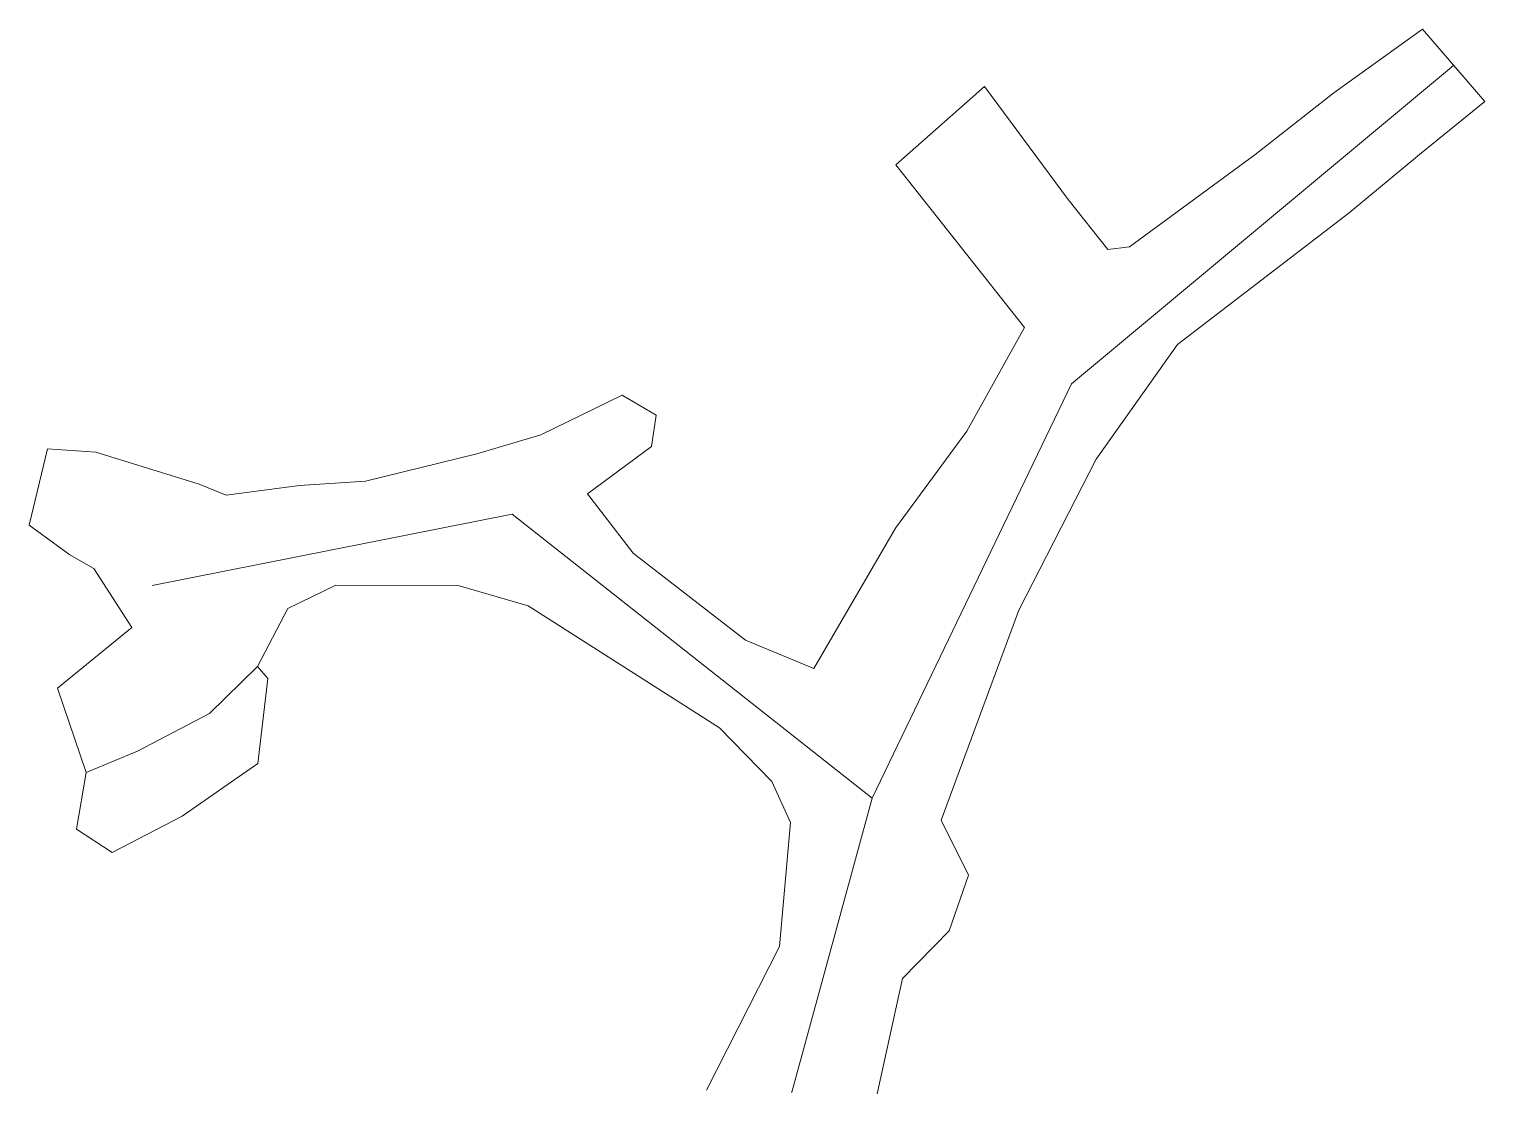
# Model space of a CAD drawing. Header units: millimetres. Extents: x 751805.7 to 751853.2, y 4175332.7 to 4175367.5.
import ezdxf

# ---------------------------------------------------------------- set-up
doc = ezdxf.new("R2010")
doc.units = ezdxf.units.MM
for name, color, linetype, lineweight in [('670DOGU', 206, 'Continuous', 13), ('GEOFENCE', 3, 'Continuous', 0), ('INIT_COORD', 5, 'Continuous', 0)]:
    doc.layers.add(name, color=color, linetype=linetype, lineweight=lineweight)

msp = doc.modelspace()

# ---------------------------------------------------------------- linework, layer by layer
at = {"layer": '670DOGU', "lineweight": 0}
for p, q in [((751851.173, 4175367.471, 663.052), (751848.281, 4175365.396, 663.857)), ((751853.214, 4175365.106, 663.052), (751851.173, 4175367.471, 663.052)), ((751836.879, 4175365.596, 665.5), (751833.982, 4175363.043, 665.4)), ((751839.605, 4175361.917, 665.33), (751836.879, 4175365.596, 665.5)), ((751848.281, 4175365.396, 663.857), (751845.707, 4175363.373, 664.306)), ((751851.075, 4175363.377, 663.82), (751853.214, 4175365.106, 663.052)), ((751845.707, 4175363.373, 664.306), (751841.612, 4175360.37, 664.966)), ((751848.785, 4175361.482, 664.29), (751851.075, 4175363.377, 663.82)), ((751833.982, 4175363.043, 665.4), (751838.184, 4175357.731, 665.057)), ((751840.899, 4175360.276, 665.261), (751839.605, 4175361.917, 665.33)), ((751843.174, 4175357.185, 665.414), (751848.785, 4175361.482, 664.29)), ((751841.612, 4175360.37, 664.966), (751840.899, 4175360.276, 665.261)), ((751838.184, 4175357.731, 665.057), (751836.303, 4175354.349, 666.524)), ((751840.523, 4175353.436, 666.647), (751843.174, 4175357.185, 665.414)), ((751825.043, 4175355.524, 667.671), (751822.395, 4175354.232, 666.875)), ((751826.159, 4175354.88, 668.145), (751825.043, 4175355.524, 667.671)), ((751826.007, 4175353.85, 668.045), (751826.159, 4175354.88, 668.145)), ((751822.395, 4175354.232, 666.875), (751820.297, 4175353.617, 666.94)), ((751836.303, 4175354.349, 666.524), (751833.966, 4175351.187, 665.99)), ((751806.28, 4175353.781, 667.155), (751805.683, 4175351.284, 667.15)), ((751807.858, 4175353.663, 667.317), (751806.28, 4175353.781, 667.155)), ((751811.234, 4175352.624, 666.694), (751807.858, 4175353.663, 667.317)), ((751820.297, 4175353.617, 666.94), (751816.669, 4175352.718, 666.735)), ((751823.915, 4175352.303, 666.925), (751826.007, 4175353.85, 668.045)), ((751838.002, 4175348.515, 666.094), (751840.523, 4175353.436, 666.647)), ((751812.118, 4175352.268, 666.71), (751811.234, 4175352.624, 666.694)), ((751816.669, 4175352.718, 666.735), (751814.516, 4175352.581, 666.7)), ((751814.516, 4175352.581, 666.7), (751812.118, 4175352.268, 666.71)), ((751825.4, 4175350.375, 666.812), (751823.915, 4175352.303, 666.925)), ((751805.683, 4175351.284, 667.15), (751807.015, 4175350.32, 666.805)), ((751833.966, 4175351.187, 665.99), (751831.305, 4175346.604, 666.018)), ((751807.015, 4175350.32, 666.805), (751807.8, 4175349.867, 667.156)), ((751829.071, 4175347.531, 666.356), (751825.4, 4175350.375, 666.812)), ((751807.8, 4175349.867, 667.156), (751809.032, 4175347.947, 667.043)), ((751814.131, 4175348.57, 666.628), (751815.696, 4175349.331, 666.7)), ((751815.696, 4175349.331, 666.7), (751819.689, 4175349.322, 666.748)), ((751819.689, 4175349.322, 666.748), (751821.977, 4175348.649, 666.839)), ((751813.142, 4175346.669, 666.616), (751814.131, 4175348.57, 666.628)), ((751821.977, 4175348.649, 666.839), (751828.227, 4175344.673, 666.413)), ((751835.46, 4175341.661, 666.074), (751838.002, 4175348.515, 666.094)), ((751809.032, 4175347.947, 667.043), (751806.613, 4175345.969, 666.71)), ((751831.305, 4175346.604, 666.018), (751829.071, 4175347.531, 666.356)), ((751811.577, 4175345.136, 666.598), (751813.142, 4175346.669, 666.616)), ((751813.472, 4175346.277, 667.571), (751813.142, 4175346.669, 666.616)), ((751806.613, 4175345.969, 666.71), (751807.545, 4175343.211, 666.71)), ((751813.15, 4175343.506, 668.707), (751813.472, 4175346.277, 667.571)), ((751809.219, 4175343.909, 666.757), (751811.577, 4175345.136, 666.598)), ((751828.227, 4175344.673, 666.413), (751829.931, 4175342.926, 666.256)), ((751807.545, 4175343.211, 666.71), (751809.219, 4175343.909, 666.757)), ((751807.545, 4175343.211, 666.71), (751807.232, 4175341.371, 668.32)), ((751810.684, 4175341.786, 668.707), (751813.15, 4175343.506, 668.707)), ((751829.931, 4175342.926, 666.256), (751830.546, 4175341.589, 666.014)), ((751808.399, 4175340.6, 668.84), (751810.684, 4175341.786, 668.707)), ((751807.232, 4175341.371, 668.32), (751808.399, 4175340.6, 668.84)), ((751830.546, 4175341.589, 666.014), (751830.185, 4175337.542, 666.329)), ((751836.349, 4175339.865, 666.523), (751835.46, 4175341.661, 666.074)), ((751835.723, 4175338.052, 666.367), (751836.349, 4175339.865, 666.523)), ((751834.198, 4175336.493, 666.404), (751835.723, 4175338.052, 666.367)), ((751830.185, 4175337.542, 666.329), (751827.798, 4175332.848, 666.847)), ((751833.367, 4175332.729, 667.12), (751834.198, 4175336.493, 666.404))]:
    msp.add_line(p, q, dxfattribs=at)
at = {"layer": 'GEOFENCE'}
for p, q in [((751839.714, 4175355.894, 665.562), (751852.194, 4175366.288, 663.052)), ((751833.211, 4175342.383, 665.963), (751839.714, 4175355.894, 665.562)), ((751821.46, 4175351.647, 667.015), (751809.699, 4175349.313, 666.537)), ((751833.211, 4175342.383, 665.963), (751821.46, 4175351.647, 667.015)), ((751830.583, 4175332.788, 666.983), (751833.211, 4175342.383, 665.963))]:
    msp.add_line(p, q, dxfattribs=at)
at = {"layer": 'INIT_COORD'}
msp.add_point((751830.583, 4175332.788, 666.983), dxfattribs=at)

doc.saveas('drawing.dxf')
